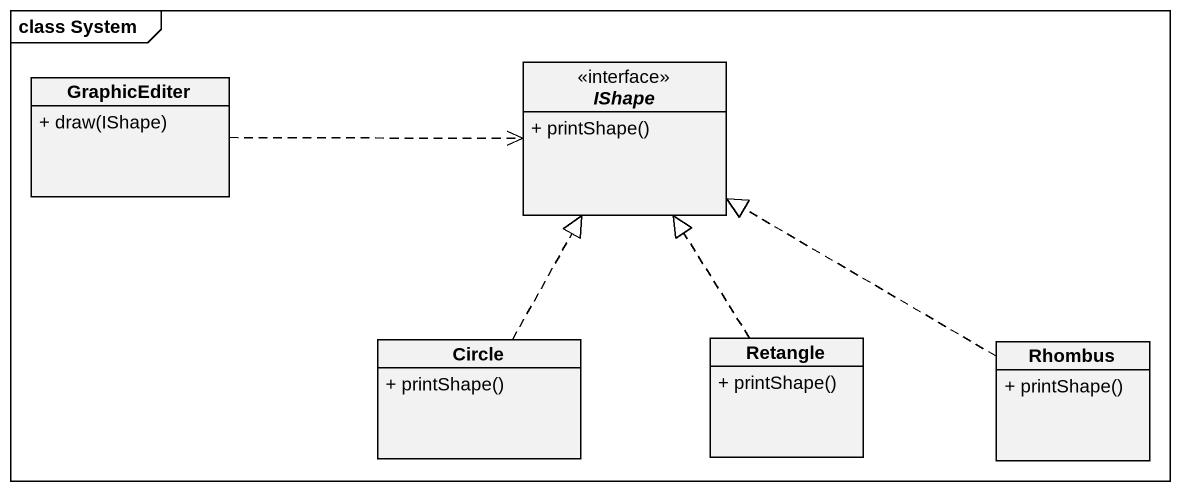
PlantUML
@startuml
mainframe class System
hide circle
hide empty members
skinparam classAttributeIconSize 0
class GraphicEditer {
  + draw(IShape)
}
interface IShape {
  + printShape()
}
class "Circle" as Circle_ {
  + printShape()
}
class Retangle {
  + printShape()
}
class Rhombus {
  + printShape()
}
GraphicEditer .right.> IShape
Circle_ .up.|> IShape
Retangle .up.|> IShape
Rhombus .left.|> IShape
@enduml
